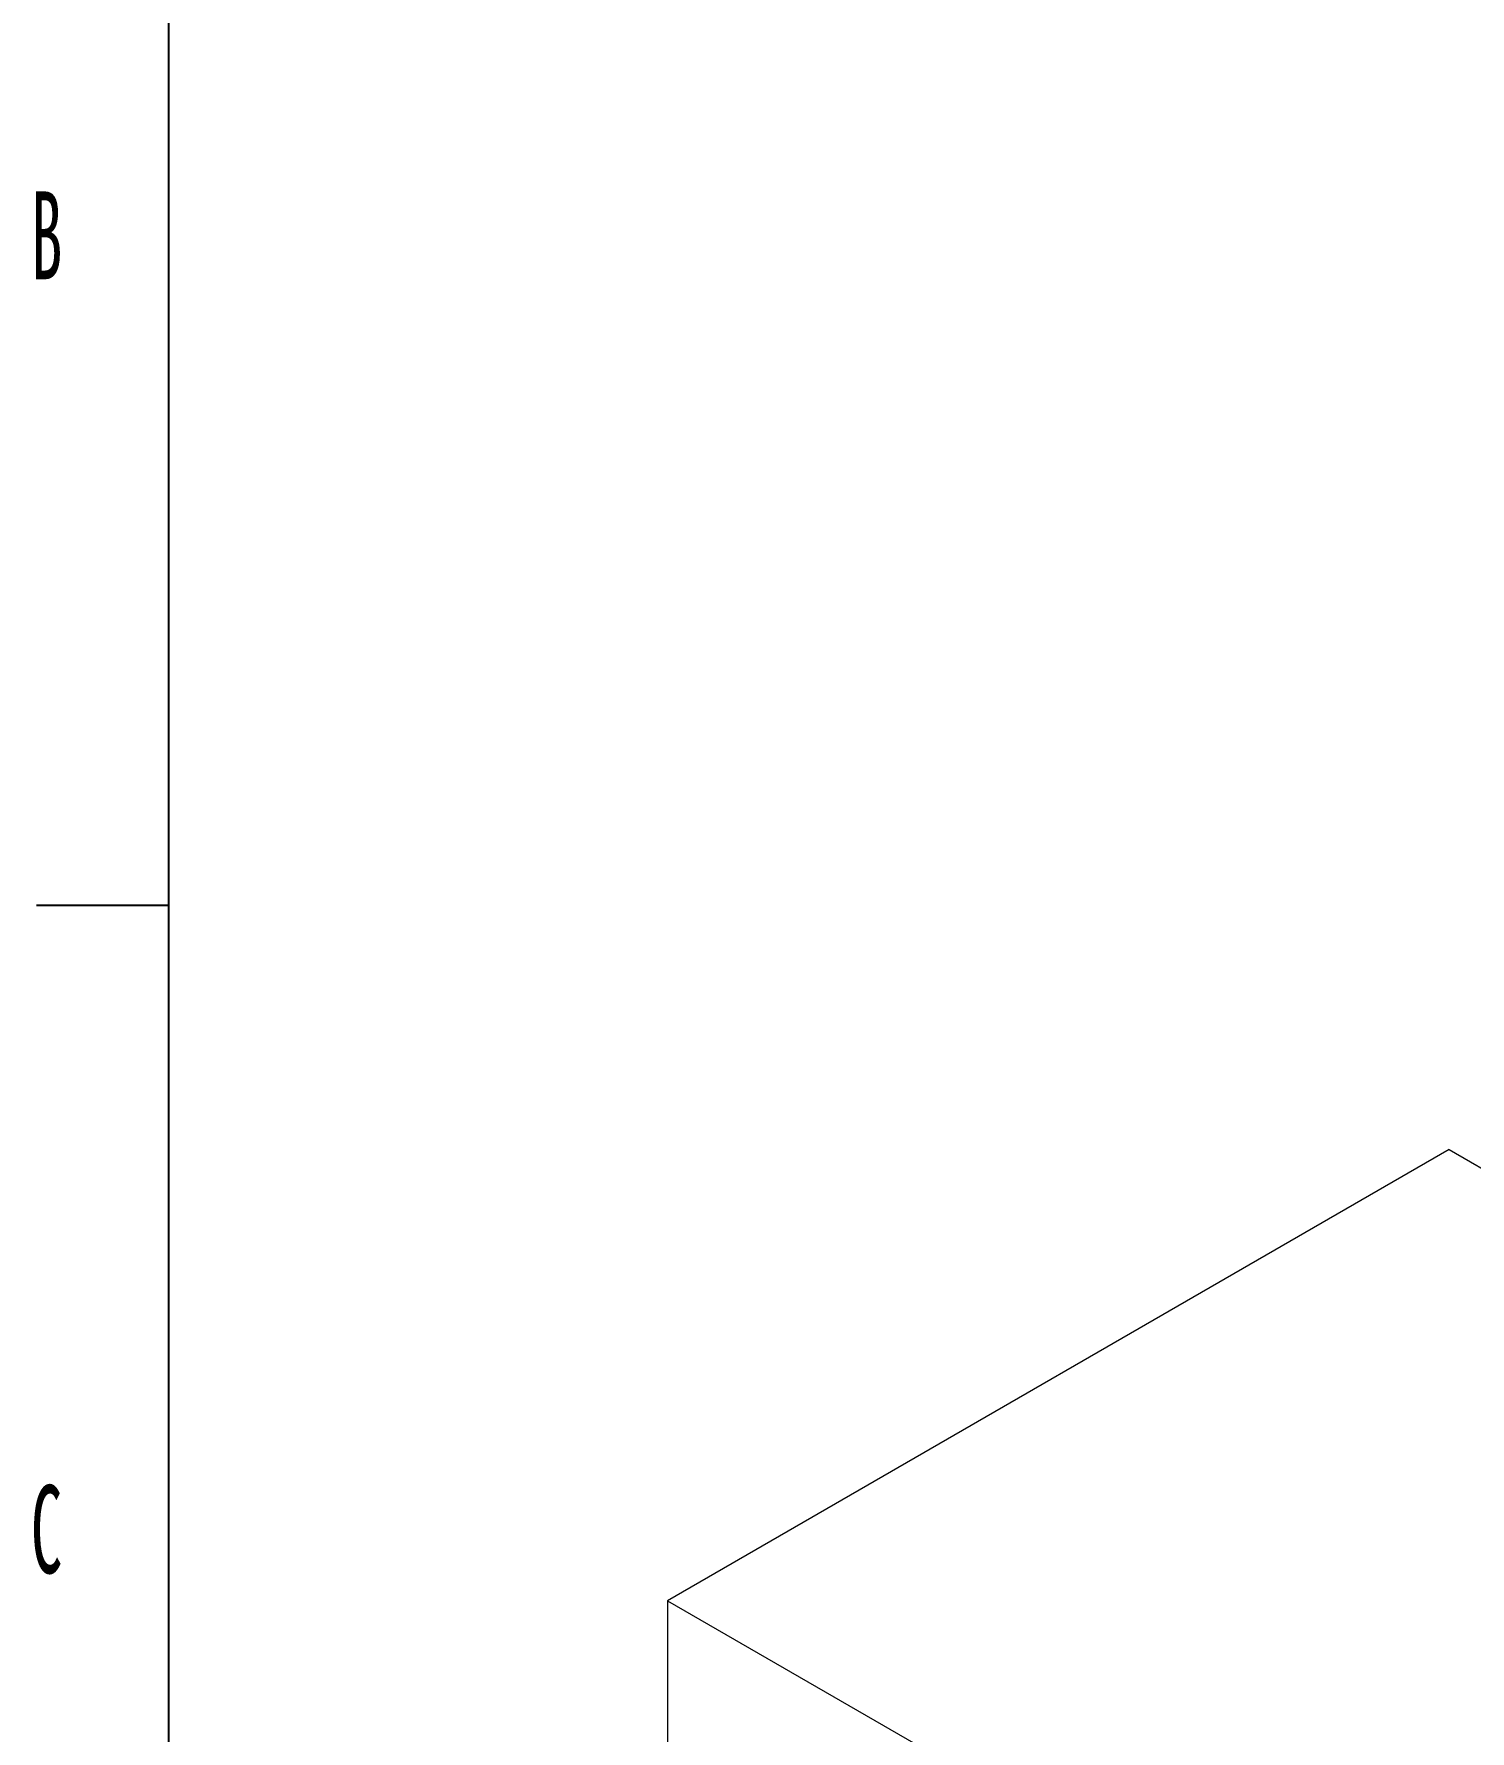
# Model space of a CAD drawing. Header units: millimetres. Extents: x 169 to 14583, y -399 to 10804.
# Drawn here: x 173 to 1316, y 7508 to 8859 of the extents above; entities that cross this region are included whole.
import ezdxf

# ---------------------------------------------------------------- set-up
doc = ezdxf.new("R2010")
doc.units = ezdxf.units.MM
doc.header["$LTSCALE"] = 35
doc.layers.add('12', color=4, linetype='Continuous')
doc.styles.add('SLDTEXTSTYLE5', font='TXT', dxfattribs={"width": 0.525})

# ---------------------------------------------------------------- blocks, each defined once
blk = doc.blocks.new('블록12')
for p, q in [((279.9, 10160.5), (279.9, 185.5)), ((279.9, 8165.5), (174.9, 8165.5))]:
    blk.add_line(p, q)

msp = doc.modelspace()

# ---------------------------------------------------------------- linework, layer by layer
at = {"color": 7, "linetype": 'Continuous', "lineweight": 18}
for p, q in [((1299.415, 7971.046), (677.161, 7611.826)), ((1299.415, 7971.046), (1935.811, 7603.662)), ((677.161, 7611.826), (1313.558, 7244.443)), ((677.161, 7611.826), (677.161, 7301.541))]:
    msp.add_line(p, q, dxfattribs=at)

# ---------------------------------------------------------------- block references
at = {"color": 7, "linetype": 'Continuous'}
msp.add_blockref('블록12', (0, 0), dxfattribs=at)

# ---------------------------------------------------------------- texts
at = {"layer": '12', "char_height": 70.001, "attachment_point": 2, "style": 'SLDTEXTSTYLE5'}
for s, insert in [('B', (183.107, 8734.001)), ('C', (182.937, 7703.777))]:
    msp.add_mtext(s, dxfattribs=dict(at, insert=insert))

doc.saveas('drawing.dxf')
